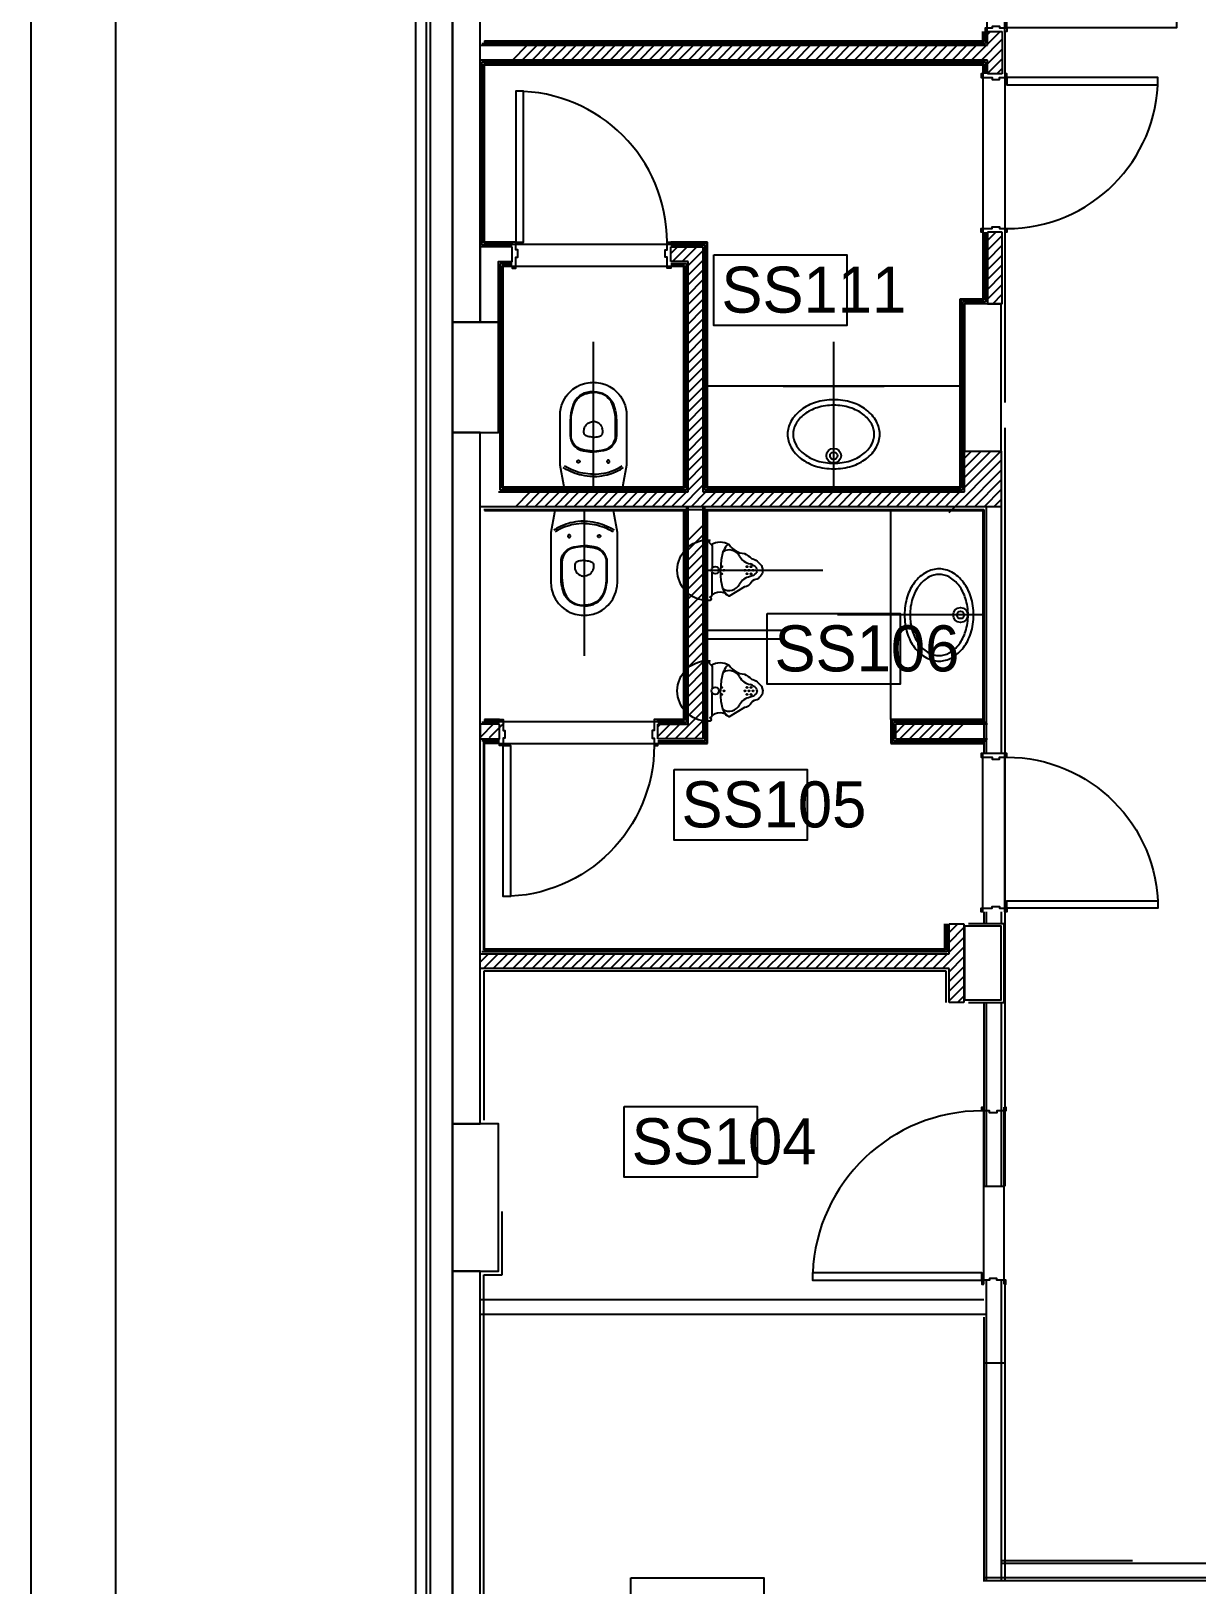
# Model space of a CAD drawing. Header units: millimetres. Extents: x 1473.7 to 1568.7, y 1808.4 to 1881.8.
# Drawn here: x 1477.13 to 1483.46, y 1850.36 to 1858.79 of the extents above; entities that cross this region are included whole.
import ezdxf

# ---------------------------------------------------------------- set-up
doc = ezdxf.new("R2010")
doc.units = ezdxf.units.MM
doc.layers.get('0').update_dxf_attribs({"linetype": 'CONTINUOUS'})
for name, color, linetype in [('0-COTAS AC', 3, 'CONTINUOUS'), ('10-CARP-HOJA-PUER', 4, 'CONTINUOUS'), ('10-CARP-INSE-BLOQ', 7, 'CONTINUOUS'), ('10-CARP-MARC', 2, 'CONTINUOUS'), ('10-CARP-SLIA', 14, 'CONTINUOUS'), ('AR - AZOTADO HIDROFUGO', 185, 'CONTINUOUS'), ('AR - HATCH LADRILLO HUECO', 8, 'CONTINUOUS'), ('AR - INST. SANITARIA', 2, 'CONTINUOUS'), ('AR - LADRILLO VISTO', 3, 'CONTINUOUS'), ('AR - MESADA', 9, 'CONTINUOUS'), ('AR - REVESTIMIENTO', 21, 'CONTINUOUS'), ('AR - REVOQUE', 8, 'CONTINUOUS'), ('AR - TABIQUE LADRILLO HUECO', 4, 'CONTINUOUS'), ('ES-COLUMNAS', 5, 'CONTINUOUS'), ('ES-TABIQUES', 5, 'CONTINUOUS'), ('MURO', 7, 'CONTINUOUS'), ('TEXTO', 7, 'CONTINUOUS')]:
    doc.layers.add(name, color=color, linetype=linetype)

# ---------------------------------------------------------------- blocks, each defined once
blk = doc.blocks.new('SAPLS513')
at = {"color": 30}
for p, q in [((-0.135, -0.025), (-0.01068, -0.025)), ((0.135, -0.025), (0.01068, -0.025))]:
    blk.add_line(p, q, dxfattribs=at)
blk.add_lwpolyline([(0, -0.3, -0.107013), (-0.025195, -0.292953, -0.081155), (-0.049365, -0.270044, 0.245336), (-0.064195, -0.238295, -0.277467), (-0.090383, -0.200136), (-0.14, -0.117609, 0.414214), (-0.14, -0.019), (-0.147, -0.012, -0.999999), (-0.164, -0.012), (-0.164, 0, -0.999999), (0.164, 0), (0.164, -0.012, 0.414214), (0.147, -0.012), (0.14, -0.019, -0.277467), (0.14, -0.117609, 0.245336), (0.090383, -0.200136, -0.081155), (0.064195, -0.238295, -0.107013), (0.049365, -0.270044), (0.025195, -0.292953), (0, -0.3)], format="xyb", close=True)
for points in [[(-0.14, -0.117609, -0.09017), (-0.133032, -0.102868, -0.04702), (-0.098995, -0.083927), (-0.057325, -0.073996), (0, -0.069976)], [(0.14, -0.117609, 0.09017), (0.133032, -0.102868, 0.04702), (0.098995, -0.083927), (0.057325, -0.073996), (0, -0.069976)], [(0, -0.268849, -0.088171), (-0.012666, -0.265306, -0.075175), (-0.024587, -0.253131, -0.075175), (-0.034793, -0.231942)], [(0, -0.268849, 0.088171), (0.012666, -0.265306, 0.075175), (0.024587, -0.253131, 0.075175), (0.034793, -0.231942)]]:
    blk.add_lwpolyline(points, format="xyb", dxfattribs=at)
for centre, radius in [((-0.019053, -0.078235), 0.003), ((0, -0.04191), 0.02), ((0.019053, -0.078235), 0.003), ((0, -0.089235), 0.003), ((-0.019053, -0.214136), 0.003), ((-0.019053, -0.236136), 0.003), ((0, -0.203136), 0.003), ((0, -0.225136), 0.003), ((0, -0.247136), 0.003), ((0.019053, -0.214136), 0.003), ((0.019053, -0.236136), 0.003)]:
    blk.add_circle(centre, radius, dxfattribs=at)
for centre, radius, start, end in [((-0.135, -0.02), 0.005, 180.000881, 270.000522), ((0.135, -0.02), 0.005, 269.999478, 359.999119), ((-0.046559, -0.117609), 0.063441, 148.560778, 242.030375), ((0.046559, -0.117609), 0.063441, 297.969625, 31.439222), ((-0.113833, -0.244296), 0.08, 8.883594, 62.030375), ((0.113833, -0.244296), 0.08, 117.969625, 171.116406)]:
    blk.add_arc(centre, radius, start, end, dxfattribs=at)
blk = doc.blocks.new('SAPLS501')
for p, q in [((-0.273848, 0), (0.273848, 0)), ((0.273848, -0.55), (-0.273848, -0.55))]:
    blk.add_line(p, q)
blk.add_lwpolyline([(0, -0.100567, 0.075373), (-0.098674, -0.115527, 0.085733), (-0.176953, -0.155485, 0.106084), (-0.232502, -0.219282, 0.12693), (-0.25025, -0.288067, 0.12693), (-0.232502, -0.356853, 0.106084), (-0.176953, -0.42065, 0.085733), (-0.098674, -0.460608, 0.075373), (0, -0.475567, 0.075373), (0.098674, -0.460608, 0.085733), (0.176953, -0.42065, 0.106084), (0.232502, -0.356853, 0.12693), (0.25025, -0.288067, 0.12693), (0.232502, -0.219282, 0.106084), (0.176953, -0.155485, 0.085733), (0.098674, -0.115527, 0.075373)], format="xyb", close=True)
at = {"color": 30}
blk.add_lwpolyline([(0, -0.130567, 0.075373), (-0.089782, -0.144179, 0.085733), (-0.158965, -0.179493, 0.106084), (-0.206247, -0.233796, 0.12693), (-0.22025, -0.288067, 0.12693), (-0.206247, -0.342338, 0.106084), (-0.158965, -0.396641, 0.085733), (-0.089782, -0.431956, 0.075373), (0, -0.445567, 0.075373), (0.089782, -0.431956, 0.085733), (0.158965, -0.396641, 0.106084), (0.206247, -0.342338, 0.12693), (0.22025, -0.288067, 0.12693), (0.206247, -0.233796, 0.106084), (0.158965, -0.179493, 0.085733), (0.089782, -0.144179, 0.075373)], format="xyb", close=True, dxfattribs=at)
for radius in [0.04, 0.02]:
    blk.add_circle((0, -0.171518), radius, dxfattribs=at)
blk = doc.blocks.new('RCPLS004')
for p, q in [((-0.110949, -0.080011), (-0.124182, -0.085575)), ((-0.097979, -0.075253), (-0.110949, -0.080011)), ((-0.085539, -0.071305), (-0.097979, -0.075253)), ((-0.083423, -0.083193), (-0.096744, -0.087525)), ((-0.074913, -0.068391), (-0.085539, -0.071305)), ((-0.06913, -0.079316), (-0.083423, -0.083193)), ((-0.062185, -0.065438), (-0.074913, -0.068391)), ((-0.056178, -0.076464), (-0.06913, -0.079316)), ((-0.046976, -0.062656), (-0.062185, -0.065438)), ((-0.043147, -0.07421), (-0.056178, -0.076464)), ((-0.033426, -0.060845), (-0.046976, -0.062656)), ((-0.029119, -0.072457), (-0.043147, -0.07421)), ((-0.018199, -0.059545), (-0.033426, -0.060845)), ((-0.015985, -0.071438), (-0.029119, -0.072457)), ((0, -0.059), (-0.018199, -0.059545)), ((0, -0.071), (-0.015985, -0.071438)), ((0, -0.059), (0.018199, -0.059545)), ((0, -0.071), (0.015985, -0.071438)), ((0.015985, -0.071438), (0.029119, -0.072457)), ((0.018199, -0.059545), (0.033426, -0.060845)), ((0.029119, -0.072457), (0.043147, -0.07421)), ((0.033426, -0.060845), (0.046976, -0.062656)), ((0.043147, -0.07421), (0.056178, -0.076464)), ((0.046976, -0.062656), (0.062185, -0.065438)), ((0.056178, -0.076464), (0.06913, -0.079316)), ((0.062185, -0.065438), (0.074913, -0.068391)), ((0.06913, -0.079316), (0.083423, -0.083193)), ((0.074913, -0.068391), (0.085539, -0.071305)), ((0.083423, -0.083193), (0.096744, -0.087525)), ((0.085539, -0.071305), (0.097979, -0.075253)), ((0.097979, -0.075253), (0.110949, -0.080011)), ((0.110949, -0.080011), (0.124182, -0.085575)), ((-0.158103, -0.103448), (-0.163602, -0.106888)), ((-0.147335, -0.097174), (-0.158103, -0.103448)), ((-0.151402, -0.113418), (-0.157098, -0.116972)), ((-0.142725, -0.108344), (-0.151402, -0.113418)), ((-0.135621, -0.090996), (-0.147335, -0.097174)), ((-0.131151, -0.102179), (-0.142725, -0.108344)), ((-0.124182, -0.085575), (-0.135621, -0.090996)), ((-0.120804, -0.097217), (-0.131151, -0.102179)), ((-0.108353, -0.091891), (-0.120804, -0.097217)), ((-0.096744, -0.087525), (-0.108353, -0.091891)), ((-0.088322, -0.138375), (-0.0885, -0.140043)), ((-0.0885, -0.140043), (-0.088342, -0.14153)), ((-0.088342, -0.14153), (-0.087821, -0.143117)), ((-0.087768, -0.136768), (-0.088322, -0.138375)), ((-0.087821, -0.143117), (-0.086955, -0.14456)), ((-0.086964, -0.135453), (-0.087768, -0.136768)), ((-0.085938, -0.134355), (-0.086964, -0.135453)), ((-0.086955, -0.14456), (-0.086041, -0.145553)), ((-0.086041, -0.145553), (-0.084883, -0.146416)), ((-0.08473, -0.133493), (-0.085938, -0.134355)), ((-0.084883, -0.146416), (-0.083523, -0.147063)), ((-0.083077, -0.132793), (-0.08473, -0.133493)), ((-0.083523, -0.147063), (-0.0821, -0.147419)), ((-0.081, -0.1325), (-0.083077, -0.132793)), ((-0.0821, -0.147419), (-0.080907, -0.147499)), ((-0.07927, -0.132702), (-0.081, -0.1325)), ((-0.080907, -0.147499), (-0.07949, -0.147346)), ((-0.07949, -0.147346), (-0.077884, -0.146822)), ((-0.077873, -0.133183), (-0.07927, -0.132702)), ((-0.077884, -0.146822), (-0.076531, -0.146023)), ((-0.076604, -0.133923), (-0.077873, -0.133183)), ((-0.075515, -0.134885), (-0.076604, -0.133923)), ((-0.076531, -0.146023), (-0.07548, -0.145077)), ((-0.074542, -0.136187), (-0.075515, -0.134885)), ((-0.07548, -0.145077), (-0.074435, -0.143627)), ((-0.073907, -0.137563), (-0.074542, -0.136187)), ((-0.074435, -0.143627), (-0.073831, -0.142203)), ((-0.073552, -0.139119), (-0.073907, -0.137563)), ((-0.073831, -0.142203), (-0.073523, -0.140584)), ((-0.073523, -0.140584), (-0.073552, -0.139119)), ((0.073523, -0.140584), (0.073552, -0.139119)), ((0.073831, -0.142203), (0.073523, -0.140584)), ((0.073552, -0.139119), (0.073907, -0.137563)), ((0.074435, -0.143627), (0.073831, -0.142203)), ((0.073907, -0.137563), (0.074542, -0.136187)), ((0.07548, -0.145077), (0.074435, -0.143627)), ((0.074542, -0.136187), (0.075515, -0.134885)), ((0.076531, -0.146023), (0.07548, -0.145077)), ((0.075515, -0.134885), (0.076604, -0.133923)), ((0.077884, -0.146822), (0.076531, -0.146023)), ((0.076604, -0.133923), (0.077873, -0.133183)), ((0.077873, -0.133183), (0.07927, -0.132702)), ((0.07949, -0.147346), (0.077884, -0.146822)), ((0.07927, -0.132702), (0.081, -0.1325)), ((0.080907, -0.147499), (0.07949, -0.147346)), ((0.0821, -0.147419), (0.080907, -0.147499)), ((0.081, -0.1325), (0.083077, -0.132793)), ((0.083523, -0.147063), (0.0821, -0.147419)), ((0.083077, -0.132793), (0.08473, -0.133493)), ((0.084883, -0.146416), (0.083523, -0.147063)), ((0.08473, -0.133493), (0.085938, -0.134355)), ((0.086041, -0.145553), (0.084883, -0.146416)), ((0.085938, -0.134355), (0.086964, -0.135453)), ((0.086955, -0.14456), (0.086041, -0.145553)), ((0.087821, -0.143117), (0.086955, -0.14456)), ((0.086964, -0.135453), (0.087768, -0.136768)), ((0.087768, -0.136768), (0.088322, -0.138375)), ((0.088342, -0.14153), (0.087821, -0.143117)), ((0.088322, -0.138375), (0.0885, -0.140043)), ((0.0885, -0.140043), (0.088342, -0.14153)), ((0.096744, -0.087525), (0.108353, -0.091891)), ((0.108353, -0.091891), (0.120804, -0.097217)), ((0.120804, -0.097217), (0.131151, -0.102179)), ((0.124182, -0.085575), (0.135621, -0.090996)), ((0.131151, -0.102179), (0.142725, -0.108344)), ((0.135621, -0.090996), (0.147335, -0.097174)), ((0.142725, -0.108344), (0.151402, -0.113418)), ((0.147335, -0.097174), (0.158103, -0.103448)), ((0.151402, -0.113418), (0.157098, -0.116972)), ((0.158103, -0.103448), (0.163602, -0.106888)), ((-0.12055, -0.253534), (-0.115124, -0.241421)), ((-0.11394, -0.25039), (-0.117825, -0.261603)), ((-0.115124, -0.241421), (-0.107735, -0.230113)), ((-0.108595, -0.240129), (-0.11394, -0.25039)), ((-0.1017, -0.230596), (-0.108595, -0.240129)), ((-0.107735, -0.230113), (-0.099559, -0.220986)), ((-0.09449, -0.223083), (-0.1017, -0.230596)), ((-0.099559, -0.220986), (-0.08942, -0.212606)), ((-0.086469, -0.216644), (-0.09449, -0.223083)), ((-0.08942, -0.212606), (-0.080024, -0.206865)), ((-0.073759, -0.209359), (-0.086469, -0.216644)), ((-0.080024, -0.206865), (-0.069327, -0.202155)), ((-0.060887, -0.204759), (-0.073759, -0.209359)), ((-0.069327, -0.202155), (-0.055138, -0.198213)), ((-0.046105, -0.201418), (-0.060887, -0.204759)), ((-0.055138, -0.198213), (-0.041617, -0.19552)), ((-0.031523, -0.199055), (-0.046105, -0.201418)), ((-0.041617, -0.19552), (-0.029962, -0.193818)), ((-0.016661, -0.197572), (-0.031523, -0.199055)), ((-0.029962, -0.193818), (-0.018882, -0.19272)), ((-0.018882, -0.19272), (-0.008623, -0.19215)), ((0, -0.197), (-0.016661, -0.197572)), ((-0.008623, -0.19215), (0, -0.192)), ((0.008623, -0.19215), (0, -0.192)), ((0, -0.197), (0.016661, -0.197572)), ((0.018882, -0.19272), (0.008623, -0.19215)), ((0.016661, -0.197572), (0.031523, -0.199055)), ((0.029962, -0.193818), (0.018882, -0.19272)), ((0.041617, -0.19552), (0.029962, -0.193818)), ((0.031523, -0.199055), (0.046105, -0.201418)), ((0.055138, -0.198213), (0.041617, -0.19552)), ((0.046105, -0.201418), (0.060887, -0.204759)), ((0.069327, -0.202155), (0.055138, -0.198213)), ((0.060887, -0.204759), (0.073759, -0.209359)), ((0.080024, -0.206865), (0.069327, -0.202155)), ((0.073759, -0.209359), (0.086469, -0.216644)), ((0.08942, -0.212606), (0.080024, -0.206865)), ((0.086469, -0.216644), (0.09449, -0.223083)), ((0.099559, -0.220986), (0.08942, -0.212606)), ((0.09449, -0.223083), (0.1017, -0.230596)), ((0.107735, -0.230113), (0.099559, -0.220986)), ((0.1017, -0.230596), (0.108595, -0.240129)), ((0.115124, -0.241421), (0.107735, -0.230113)), ((0.108595, -0.240129), (0.11394, -0.25039)), ((0.11394, -0.25039), (0.117825, -0.261603)), ((0.12055, -0.253534), (0.115124, -0.241421)), ((-0.1255, -0.282118), (-0.124222, -0.267431)), ((-0.1255, -0.363299), (-0.1255, -0.282118)), ((-0.124222, -0.267431), (-0.12055, -0.253534)), ((-0.119449, -0.269195), (-0.1205, -0.282118)), ((-0.1205, -0.282118), (-0.1205, -0.363299)), ((-0.117825, -0.261603), (-0.119449, -0.269195)), ((-0.050528, -0.293518), (-0.051, -0.297838)), ((-0.051, -0.297838), (-0.051, -0.307)), ((-0.051, -0.307), (-0.050533, -0.31307)), ((-0.050533, -0.31307), (-0.049658, -0.317777)), ((-0.048934, -0.288984), (-0.050528, -0.293518)), ((-0.049658, -0.317777), (-0.047921, -0.323587)), ((-0.046264, -0.284915), (-0.048934, -0.288984)), ((-0.047921, -0.323587), (-0.045265, -0.329615)), ((-0.043185, -0.281978), (-0.046264, -0.284915)), ((-0.045265, -0.329615), (-0.042318, -0.33457)), ((-0.0385, -0.279298), (-0.043185, -0.281978)), ((-0.042318, -0.33457), (-0.039057, -0.338892)), ((-0.030225, -0.276434), (-0.0385, -0.279298)), ((-0.02315, -0.274578), (-0.030225, -0.276434)), ((-0.015895, -0.273207), (-0.02315, -0.274578)), ((-0.008285, -0.272326), (-0.015895, -0.273207)), ((0, -0.272), (-0.008285, -0.272326)), ((0, -0.272), (0.008285, -0.272326)), ((0.008285, -0.272326), (0.015895, -0.273207)), ((0.015895, -0.273207), (0.02315, -0.274578)), ((0.02315, -0.274578), (0.030225, -0.276434)), ((0.030225, -0.276434), (0.0385, -0.279298)), ((0.0385, -0.279298), (0.043185, -0.281978)), ((0.042318, -0.33457), (0.039057, -0.338892)), ((0.045265, -0.329615), (0.042318, -0.33457)), ((0.043185, -0.281978), (0.046264, -0.284915)), ((0.047921, -0.323587), (0.045265, -0.329615)), ((0.046264, -0.284915), (0.048934, -0.288984)), ((0.049658, -0.317777), (0.047921, -0.323587)), ((0.048934, -0.288984), (0.050528, -0.293518)), ((0.050533, -0.31307), (0.049658, -0.317777)), ((0.050528, -0.293518), (0.051, -0.297838)), ((0.051, -0.307), (0.050533, -0.31307)), ((0.051, -0.297838), (0.051, -0.307)), ((0.117825, -0.261603), (0.119449, -0.269195)), ((0.119449, -0.269195), (0.1205, -0.282118)), ((0.1205, -0.282118), (0.1205, -0.363299)), ((0.124222, -0.267431), (0.12055, -0.253534)), ((0.1255, -0.282118), (0.124222, -0.267431)), ((0.1255, -0.363299), (0.1255, -0.282118)), ((-0.124835, -0.381151), (-0.1255, -0.363299)), ((-0.124215, -0.388104), (-0.124835, -0.381151)), ((-0.122191, -0.403013), (-0.124215, -0.388104)), ((-0.119164, -0.418081), (-0.122191, -0.403013)), ((-0.1205, -0.363299), (-0.119843, -0.380863)), ((-0.119843, -0.380863), (-0.118297, -0.3954)), ((-0.115468, -0.431962), (-0.119164, -0.418081)), ((-0.118297, -0.3954), (-0.115532, -0.411366)), ((-0.115532, -0.411366), (-0.112195, -0.425221)), ((-0.039057, -0.338892), (-0.036654, -0.341551)), ((-0.036654, -0.341551), (-0.033718, -0.344346)), ((-0.033718, -0.344346), (-0.029439, -0.347717)), ((-0.029439, -0.347717), (-0.024913, -0.350562)), ((-0.024913, -0.350562), (-0.020674, -0.352673)), ((-0.020674, -0.352673), (-0.015702, -0.354563)), ((-0.015702, -0.354563), (-0.010342, -0.355968)), ((-0.010342, -0.355968), (-0.004643, -0.356801)), ((-0.004643, -0.356801), (0, -0.357)), ((0.004643, -0.356801), (0, -0.357)), ((0.010342, -0.355968), (0.004643, -0.356801)), ((0.015702, -0.354563), (0.010342, -0.355968)), ((0.020674, -0.352673), (0.015702, -0.354563)), ((0.024913, -0.350562), (0.020674, -0.352673)), ((0.029439, -0.347717), (0.024913, -0.350562)), ((0.033718, -0.344346), (0.029439, -0.347717)), ((0.036654, -0.341551), (0.033718, -0.344346)), ((0.039057, -0.338892), (0.036654, -0.341551)), ((0.115532, -0.411366), (0.112195, -0.425221)), ((0.115468, -0.431962), (0.119164, -0.418081)), ((0.118297, -0.3954), (0.115532, -0.411366)), ((0.119843, -0.380863), (0.118297, -0.3954)), ((0.119164, -0.418081), (0.122191, -0.403013)), ((0.1205, -0.363299), (0.119843, -0.380863)), ((0.122191, -0.403013), (0.124215, -0.388104)), ((0.124215, -0.388104), (0.124835, -0.381151)), ((0.124835, -0.381151), (0.1255, -0.363299)), ((-0.109717, -0.448896), (-0.115468, -0.431962)), ((-0.112195, -0.425221), (-0.108054, -0.438762)), ((-0.103942, -0.462197), (-0.109717, -0.448896)), ((-0.108054, -0.438762), (-0.1029, -0.452531)), ((-0.096858, -0.473918), (-0.103942, -0.462197)), ((-0.1029, -0.452531), (-0.096561, -0.465194)), ((-0.086419, -0.486469), (-0.096858, -0.473918)), ((-0.096561, -0.465194), (-0.087423, -0.477956)), ((-0.087423, -0.477956), (-0.077, -0.48845)), ((-0.075842, -0.495831), (-0.086419, -0.486469)), ((-0.077, -0.48845), (-0.067071, -0.495927)), ((-0.062522, -0.504453), (-0.075842, -0.495831)), ((-0.067071, -0.495927), (-0.060147, -0.500053)), ((-0.050085, -0.510249), (-0.062522, -0.504453)), ((-0.060147, -0.500053), (-0.045385, -0.506719)), ((0.060147, -0.500053), (0.045385, -0.506719)), ((0.050085, -0.510249), (0.062522, -0.504453)), ((0.067071, -0.495927), (0.060147, -0.500053)), ((0.062522, -0.504453), (0.075842, -0.495831)), ((0.077, -0.48845), (0.067071, -0.495927)), ((0.075842, -0.495831), (0.086419, -0.486469)), ((0.087423, -0.477956), (0.077, -0.48845)), ((0.086419, -0.486469), (0.096858, -0.473918)), ((0.096561, -0.465194), (0.087423, -0.477956)), ((0.1029, -0.452531), (0.096561, -0.465194)), ((0.096858, -0.473918), (0.103942, -0.462197)), ((0.108054, -0.438762), (0.1029, -0.452531)), ((0.103942, -0.462197), (0.109717, -0.448896)), ((0.112195, -0.425221), (0.108054, -0.438762)), ((0.109717, -0.448896), (0.115468, -0.431962)), ((-0.058842, -0.560182), (-0.058842, -0.560182)), ((-0.035816, -0.515107), (-0.050085, -0.510249)), ((-0.045385, -0.506719), (-0.034871, -0.51018)), ((-0.018391, -0.518729), (-0.035816, -0.515107)), ((-0.034871, -0.51018), (-0.022731, -0.512975)), ((-0.022731, -0.512975), (-0.011894, -0.514449)), ((0, -0.52), (-0.018391, -0.518729)), ((-0.011894, -0.514449), (0, -0.515)), ((0.011894, -0.514449), (0, -0.515)), ((0, -0.52), (0.018391, -0.518729)), ((0.022731, -0.512975), (0.011894, -0.514449)), ((0.018391, -0.518729), (0.035816, -0.515107)), ((0.034871, -0.51018), (0.022731, -0.512975)), ((0.045385, -0.506719), (0.034871, -0.51018)), ((0.035816, -0.515107), (0.050085, -0.510249)), ((0.058842, -0.560182), (0.058842, -0.560182))]:
    blk.add_line(p, q)
blk.add_lwpolyline([(0, -0.57), (0.008155, -0.569822), (0.016533, -0.569254), (0.027671, -0.567887), (0.038261, -0.565927), (0.048229, -0.563472), (0.053812, -0.561831), (0.058842, -0.560182), (0.065687, -0.55767), (0.075105, -0.553685), (0.08821, -0.547039), (0.097356, -0.541561), (0.110592, -0.532228), (0.120379, -0.524077), (0.12978, -0.515037), (0.13826, -0.505631), (0.146854, -0.494549), (0.155437, -0.481366), (0.162033, -0.469149), (0.167223, -0.457567), (0.172335, -0.443303), (0.176515, -0.427357), (0.179278, -0.410624), (0.1805, -0.3905), (0.1805, -0.12), (0.160798, -0.012536), (0.159251, -0.004098), (0.158628, -0.002439), (0.158014, -0.001616), (0.157219, -0.000917), (0.156113, -0.000327), (0.154333, 0), (0, 0), (-0.154333, 0), (-0.156113, -0.000327), (-0.157219, -0.000917), (-0.158014, -0.001616), (-0.158628, -0.002439), (-0.159251, -0.004098), (-0.160798, -0.012536), (-0.1805, -0.12), (-0.1805, -0.3905), (-0.179278, -0.410624), (-0.176515, -0.427357), (-0.172335, -0.443303), (-0.167223, -0.457567), (-0.162033, -0.469149), (-0.155437, -0.481366), (-0.146854, -0.494549), (-0.13826, -0.505631), (-0.12978, -0.515037), (-0.120379, -0.524077), (-0.110592, -0.532228), (-0.097356, -0.541561), (-0.08821, -0.547039), (-0.075105, -0.553685), (-0.065687, -0.55767), (-0.058842, -0.560182), (-0.053812, -0.561831), (-0.048229, -0.563472), (-0.038261, -0.565927), (-0.027671, -0.567887), (-0.016533, -0.569254), (-0.008155, -0.569822)], close=True)
blk = doc.blocks.new('Puerta 86')
at = {"layer": '10-CARP-HOJA-PUER'}
blk.add_lwpolyline([(0.02, 0.13), (0.06, 0.13), (0.06, 0.95), (0.02, 0.95), (0.02, 0.13)], dxfattribs=at)
at = {"layer": '10-CARP-MARC'}
for points in [[(0, 0), (0, -0.01), (0.02, -0.01), (0.02, 0.05), (0.03, 0.05), (0.03, 0.09), (0.02, 0.09), (0.02, 0.13), (0, 0.13), (0, 0.12)], [(0.86, 0), (0.86, -0.01), (0.84, -0.01), (0.84, 0.05), (0.83, 0.05), (0.83, 0.09), (0.84, 0.09), (0.84, 0.13), (0.86, 0.13), (0.86, 0.12)]]:
    blk.add_lwpolyline(points, dxfattribs=at)
at = {"layer": '10-CARP-SLIA'}
for p, q in [((0, 0.12), (0.86, 0.12)), ((0, 0), (0.86, 0))]:
    blk.add_line(p, q, dxfattribs=at)
blk.add_arc((0.02, 0.13), 0.82, 0, 90, dxfattribs=at)
blk = doc.blocks.new('Puerta 96.4')
at = {"layer": '10-CARP-HOJA-PUER'}
blk.add_lwpolyline([(0.02, 0.12), (0.06, 0.12), (0.06, 1.04), (0.02, 1.04), (0.02, 0.12)], dxfattribs=at)
at = {"layer": '10-CARP-MARC'}
for points in [[(0, 0), (0, -0.01), (0.02, -0.01), (0.02, 0.04), (0.03, 0.04), (0.03, 0.08), (0.02, 0.08), (0.02, 0.12), (0, 0.12), (0, 0.11)], [(0.96, 0), (0.96, -0.01), (0.94, -0.01), (0.94, 0.04), (0.93, 0.04), (0.93, 0.08), (0.94, 0.08), (0.94, 0.12), (0.96, 0.12), (0.96, 0.11)]]:
    blk.add_lwpolyline(points, dxfattribs=at)
at = {"layer": '10-CARP-SLIA'}
for p, q in [((0, 0.11), (0.96, 0.11)), ((0, 0), (0.96, 0))]:
    blk.add_line(p, q, dxfattribs=at)
blk.add_arc((0.019952, 0.119981), 0.920048, 0.00121, 87.505209, dxfattribs=at)
blk = doc.blocks.new('PUERTA 0.90')
at = {"layer": '10-CARP-HOJA-PUER'}
blk.add_lwpolyline([(0.02, 0.11), (0.06, 0.11), (0.06, 1.05932), (0.02, 1.05932), (0.02, 0.11)], dxfattribs=at)
at = {"layer": '10-CARP-MARC'}
for points in [[(0, 0), (0, -0.01), (0.02, -0.01), (0.02, 0.03), (0.03, 0.03), (0.03, 0.07), (0.02, 0.07), (0.02, 0.11), (0, 0.11), (0, 0.1)], [(0.99, 0), (0.99, -0.01), (0.97, -0.01), (0.97, 0.03), (0.96, 0.03), (0.96, 0.07), (0.97, 0.07), (0.97, 0.11), (0.99, 0.11), (0.99, 0.1)]]:
    blk.add_lwpolyline(points, dxfattribs=at)
at = {"layer": '10-CARP-SLIA'}
for p, q in [((0, 0.1), (0.99, 0.1)), ((0, 0), (0.99, 0))]:
    blk.add_line(p, q, dxfattribs=at)
blk.add_arc((0.02, 0.11), 0.94932, 359.396443, 87.585102, dxfattribs=at)

msp = doc.modelspace()

# ---------------------------------------------------------------- linework, layer by layer
for p, q in [((1481.801559, 1855.347423), (1481.801559, 1855.89512)), ((1482.421559, 1854.869107), (1482.301559, 1854.869107)), ((1482.421559, 1854.869107), (1482.301559, 1854.869107))]:
    msp.add_line(p, q)
msp.add_lwpolyline([(1482.250991, 1855.621271, 0.075373), (1482.236031, 1855.719946, 0.085733), (1482.196074, 1855.798225, 0.106084), (1482.132277, 1855.853774, 0.12693), (1482.063491, 1855.871521, 0.12693), (1481.994705, 1855.853774, 0.106084), (1481.930909, 1855.798225, 0.085733), (1481.890951, 1855.719946, 0.075373), (1481.875991, 1855.621271, 0.075373), (1481.890951, 1855.522597, 0.085733), (1481.930909, 1855.444318, 0.106084), (1481.994705, 1855.388769, 0.12693), (1482.063491, 1855.371021, 0.12693), (1482.132277, 1855.388769, 0.106084), (1482.196074, 1855.444318, 0.085733), (1482.236031, 1855.522597, 0.075373)], format="xyb", close=True)
at = {"color": 30}
msp.add_lwpolyline([(1482.220991, 1855.621271, 0.075373), (1482.207379, 1855.711054, 0.085733), (1482.172065, 1855.780236, 0.106084), (1482.117762, 1855.827519, 0.12693), (1482.063491, 1855.841521, 0.12693), (1482.00922, 1855.827519, 0.106084), (1481.954917, 1855.780236, 0.085733), (1481.919603, 1855.711054, 0.075373), (1481.905991, 1855.621271, 0.075373), (1481.919603, 1855.531489, 0.085733), (1481.954917, 1855.462306, 0.106084), (1482.00922, 1855.415024, 0.12693), (1482.063491, 1855.401021, 0.12693), (1482.117762, 1855.415024, 0.106084), (1482.172065, 1855.462306, 0.085733), (1482.207379, 1855.531489, 0.075373)], format="xyb", close=True, dxfattribs=at)
for radius in [0.04, 0.02]:
    msp.add_circle((1482.180041, 1855.621271), radius, dxfattribs=at)
at = {"layer": '0-COTAS AC', "color": 4}
for points in [[(1480.186559, 1856.314133), (1480.186559, 1857.104156)], [(1481.491559, 1856.314133), (1481.491559, 1857.104156)], [(1480.136559, 1856.189133), (1480.136559, 1855.39911)], [(1480.806559, 1855.864133), (1481.4321, 1855.864133)], [(1482.301559, 1855.621271), (1481.511536, 1855.621271)]]:
    msp.add_lwpolyline(points, dxfattribs=at)
at = {"layer": 'AR - AZOTADO HIDROFUGO'}
for p, q in [((1482.316559, 1858.723436), (1482.316559, 1858.788436)), ((1479.581559, 1858.723436), (1482.316559, 1858.723436)), ((1479.581559, 1857.629133), (1479.581559, 1858.623436)), ((1479.581559, 1858.623436), (1482.316559, 1858.623436)), ((1482.316559, 1858.623436), (1482.316559, 1858.558436)), ((1482.316559, 1857.698436), (1482.316559, 1857.321075)), ((1479.746559, 1857.629133), (1479.581559, 1857.629133)), ((1480.791559, 1857.629133), (1480.606559, 1857.629133)), ((1480.791559, 1856.299133), (1480.791559, 1857.629133)), ((1479.681559, 1856.299133), (1479.681559, 1857.529133)), ((1479.681559, 1857.529133), (1479.746559, 1857.529133)), ((1480.606559, 1857.529133), (1480.691559, 1857.529133)), ((1480.691559, 1857.529133), (1480.691559, 1856.299133)), ((1482.316559, 1857.321075), (1482.191559, 1857.321075)), ((1482.191559, 1857.321075), (1482.191559, 1856.299133)), ((1480.691559, 1856.299133), (1479.681559, 1856.299133)), ((1482.191559, 1856.299133), (1480.791559, 1856.299133)), ((1480.691559, 1856.204133), (1480.691559, 1855.03841)), ((1480.791559, 1854.93841), (1480.791559, 1856.204133)), ((1479.676559, 1855.03841), (1479.581559, 1855.03841)), ((1480.691559, 1855.03841), (1480.536559, 1855.03841)), ((1482.316559, 1855.03841), (1481.816559, 1855.03841)), ((1481.816559, 1855.03841), (1481.816559, 1854.93841)), ((1479.676559, 1854.93841), (1479.581559, 1854.93841)), ((1480.536559, 1854.93841), (1480.791559, 1854.93841)), ((1481.816559, 1854.93841), (1482.316559, 1854.93841)), ((1482.10801, 1853.944892), (1482.10801, 1853.792058)), ((1482.10801, 1853.792058), (1479.581559, 1853.792058))]:
    msp.add_line(p, q, dxfattribs=at)
at = {"layer": 'AR - HATCH LADRILLO HUECO'}
for p, q in [((1482.326559, 1858.772532), (1482.342463, 1858.788436)), ((1482.326559, 1858.719499), (1482.395496, 1858.788436)), ((1479.747944, 1858.633436), (1479.827944, 1858.713436)), ((1479.800977, 1858.633436), (1479.880977, 1858.713436)), ((1479.85401, 1858.633436), (1479.93401, 1858.713436)), ((1479.907043, 1858.633436), (1479.987043, 1858.713436)), ((1479.960076, 1858.633436), (1480.040076, 1858.713436)), ((1480.013109, 1858.633436), (1480.093109, 1858.713436)), ((1480.066142, 1858.633436), (1480.146142, 1858.713436)), ((1480.119175, 1858.633436), (1480.199175, 1858.713436)), ((1480.172208, 1858.633436), (1480.252208, 1858.713436)), ((1480.225241, 1858.633436), (1480.305241, 1858.713436)), ((1480.278274, 1858.633436), (1480.358274, 1858.713436)), ((1480.331307, 1858.633436), (1480.411307, 1858.713436)), ((1480.38434, 1858.633436), (1480.46434, 1858.713436)), ((1480.437373, 1858.633436), (1480.517373, 1858.713436)), ((1480.490406, 1858.633436), (1480.570406, 1858.713436)), ((1480.543439, 1858.633436), (1480.623439, 1858.713436)), ((1480.596472, 1858.633436), (1480.676472, 1858.713436)), ((1480.649505, 1858.633436), (1480.729505, 1858.713436)), ((1480.702538, 1858.633436), (1480.782538, 1858.713436)), ((1480.755572, 1858.633436), (1480.835572, 1858.713436)), ((1480.808605, 1858.633436), (1480.888605, 1858.713436)), ((1480.861638, 1858.633436), (1480.941638, 1858.713436)), ((1480.914671, 1858.633436), (1480.994671, 1858.713436)), ((1480.967704, 1858.633436), (1481.047704, 1858.713436)), ((1481.020737, 1858.633436), (1481.100737, 1858.713436)), ((1481.07377, 1858.633436), (1481.15377, 1858.713436)), ((1481.126803, 1858.633436), (1481.206803, 1858.713436)), ((1481.179836, 1858.633436), (1481.259836, 1858.713436)), ((1481.232869, 1858.633436), (1481.312869, 1858.713436)), ((1481.285902, 1858.633436), (1481.365902, 1858.713436)), ((1481.338935, 1858.633436), (1481.418935, 1858.713436)), ((1481.391968, 1858.633436), (1481.471968, 1858.713436)), ((1481.445001, 1858.633436), (1481.525001, 1858.713436)), ((1481.498034, 1858.633436), (1481.578034, 1858.713436)), ((1481.551067, 1858.633436), (1481.631067, 1858.713436)), ((1481.6041, 1858.633436), (1481.6841, 1858.713436)), ((1481.657133, 1858.633436), (1481.737133, 1858.713436)), ((1481.710166, 1858.633436), (1481.790166, 1858.713436)), ((1481.763199, 1858.633436), (1481.843199, 1858.713436)), ((1481.816232, 1858.633436), (1481.896232, 1858.713436)), ((1481.869265, 1858.633436), (1481.949265, 1858.713436)), ((1481.922298, 1858.633436), (1482.002298, 1858.713436)), ((1481.975331, 1858.633436), (1482.055331, 1858.713436)), ((1482.028364, 1858.633436), (1482.108364, 1858.713436)), ((1482.081397, 1858.633436), (1482.161397, 1858.713436)), ((1482.13443, 1858.633436), (1482.21443, 1858.713436)), ((1482.187463, 1858.633436), (1482.267463, 1858.713436)), ((1482.240496, 1858.633436), (1482.320496, 1858.713436)), ((1482.293529, 1858.633436), (1482.406559, 1858.746466)), ((1482.326559, 1858.613433), (1482.406559, 1858.693433)), ((1482.326559, 1858.5604), (1482.406559, 1858.6404)), ((1482.377628, 1858.558436), (1482.406559, 1858.587367)), ((1482.326559, 1857.653838), (1482.371156, 1857.698436)), ((1482.326559, 1857.600805), (1482.406559, 1857.680805)), ((1480.606559, 1857.582862), (1480.64283, 1857.619133)), ((1480.615863, 1857.539133), (1480.695863, 1857.619133)), ((1480.668896, 1857.539133), (1480.748896, 1857.619133)), ((1480.701559, 1857.518763), (1480.781559, 1857.598763)), ((1482.326559, 1857.547772), (1482.406559, 1857.627772)), ((1480.701559, 1857.46573), (1480.781559, 1857.54573)), ((1482.326559, 1857.494739), (1482.406559, 1857.574739)), ((1482.326559, 1857.441706), (1482.406559, 1857.521706)), ((1480.701559, 1857.412697), (1480.781559, 1857.492697)), ((1480.701559, 1857.359664), (1480.781559, 1857.439664)), ((1482.326559, 1857.388673), (1482.406559, 1857.468673)), ((1482.326559, 1857.33564), (1482.406559, 1857.41564)), ((1480.701559, 1857.306631), (1480.781559, 1857.386631)), ((1480.701559, 1857.253598), (1480.781559, 1857.333598)), ((1482.355027, 1857.311075), (1482.406559, 1857.362607)), ((1480.701559, 1857.200565), (1480.781559, 1857.280565)), ((1480.701559, 1857.147532), (1480.781559, 1857.227532)), ((1480.701559, 1857.094499), (1480.781559, 1857.174499)), ((1480.701559, 1857.041466), (1480.781559, 1857.121466)), ((1480.701559, 1856.988433), (1480.781559, 1857.068433)), ((1480.701559, 1856.9354), (1480.781559, 1857.0154)), ((1480.701559, 1856.882367), (1480.781559, 1856.962367)), ((1480.701559, 1856.829334), (1480.781559, 1856.909334)), ((1480.701559, 1856.776301), (1480.781559, 1856.856301)), ((1480.701559, 1856.723268), (1480.781559, 1856.803268)), ((1480.701559, 1856.670235), (1480.781559, 1856.750235)), ((1480.701559, 1856.617201), (1480.781559, 1856.697201)), ((1480.701559, 1856.564168), (1480.781559, 1856.644168)), ((1480.701559, 1856.511135), (1480.781559, 1856.591135)), ((1480.701559, 1856.458102), (1480.781559, 1856.538102)), ((1482.201559, 1856.473178), (1482.239456, 1856.511075)), ((1482.201559, 1856.420145), (1482.292489, 1856.511075)), ((1482.201559, 1856.367112), (1482.345522, 1856.511075)), ((1482.201559, 1856.314079), (1482.398555, 1856.511075)), ((1480.701559, 1856.405069), (1480.781559, 1856.485069)), ((1480.701559, 1856.352036), (1480.781559, 1856.432036)), ((1482.11801, 1856.177498), (1482.401559, 1856.461046)), ((1482.202679, 1856.209133), (1482.401559, 1856.408013)), ((1480.664721, 1856.209133), (1480.781559, 1856.32597)), ((1480.701559, 1856.299003), (1480.781559, 1856.379003)), ((1482.255712, 1856.209133), (1482.401559, 1856.35498)), ((1479.76316, 1856.209133), (1479.84316, 1856.289133)), ((1479.816193, 1856.209133), (1479.896193, 1856.289133)), ((1479.869226, 1856.209133), (1479.949226, 1856.289133)), ((1479.922259, 1856.209133), (1480.002259, 1856.289133)), ((1479.975292, 1856.209133), (1480.055292, 1856.289133)), ((1480.028325, 1856.209133), (1480.108325, 1856.289133)), ((1480.081358, 1856.209133), (1480.161358, 1856.289133)), ((1480.134391, 1856.209133), (1480.214391, 1856.289133)), ((1480.187424, 1856.209133), (1480.267424, 1856.289133)), ((1480.240457, 1856.209133), (1480.320457, 1856.289133)), ((1480.29349, 1856.209133), (1480.37349, 1856.289133)), ((1480.346523, 1856.209133), (1480.426523, 1856.289133)), ((1480.399556, 1856.209133), (1480.479556, 1856.289133)), ((1480.452589, 1856.209133), (1480.532589, 1856.289133)), ((1480.505622, 1856.209133), (1480.585622, 1856.289133)), ((1480.558655, 1856.209133), (1480.638655, 1856.289133)), ((1480.611688, 1856.209133), (1480.691688, 1856.289133)), ((1480.717754, 1856.209133), (1480.797754, 1856.289133)), ((1480.770787, 1856.209133), (1480.850787, 1856.289133)), ((1480.82382, 1856.209133), (1480.90382, 1856.289133)), ((1480.876853, 1856.209133), (1480.956853, 1856.289133)), ((1480.929886, 1856.209133), (1481.009886, 1856.289133)), ((1480.982919, 1856.209133), (1481.062919, 1856.289133)), ((1481.035952, 1856.209133), (1481.115952, 1856.289133)), ((1481.088985, 1856.209133), (1481.168985, 1856.289133)), ((1481.142018, 1856.209133), (1481.222018, 1856.289133)), ((1481.195051, 1856.209133), (1481.275051, 1856.289133)), ((1481.248084, 1856.209133), (1481.328084, 1856.289133)), ((1481.301117, 1856.209133), (1481.381117, 1856.289133)), ((1481.35415, 1856.209133), (1481.43415, 1856.289133)), ((1481.407183, 1856.209133), (1481.487183, 1856.289133)), ((1481.460216, 1856.209133), (1481.540216, 1856.289133)), ((1481.513249, 1856.209133), (1481.593249, 1856.289133)), ((1481.566282, 1856.209133), (1481.646282, 1856.289133)), ((1481.619315, 1856.209133), (1481.699315, 1856.289133)), ((1481.672348, 1856.209133), (1481.752348, 1856.289133)), ((1481.725381, 1856.209133), (1481.805381, 1856.289133)), ((1481.778415, 1856.209133), (1481.858415, 1856.289133)), ((1481.831448, 1856.209133), (1481.911448, 1856.289133)), ((1481.884481, 1856.209133), (1481.964481, 1856.289133)), ((1481.937514, 1856.209133), (1482.017514, 1856.289133)), ((1481.990547, 1856.209133), (1482.070547, 1856.289133)), ((1482.04358, 1856.209133), (1482.12358, 1856.289133)), ((1482.096613, 1856.209133), (1482.176613, 1856.289133)), ((1482.308745, 1856.209133), (1482.401559, 1856.301947)), ((1482.361778, 1856.209133), (1482.401559, 1856.248914)), ((1480.701559, 1856.027481), (1480.781559, 1856.107481)), ((1480.701559, 1855.974448), (1480.781559, 1856.054448)), ((1480.701559, 1855.921415), (1480.781559, 1856.001415)), ((1480.701559, 1855.868382), (1480.781559, 1855.948382)), ((1480.701559, 1855.815349), (1480.781559, 1855.895349)), ((1480.701559, 1855.762316), (1480.781559, 1855.842316)), ((1480.701559, 1855.709283), (1480.781559, 1855.789283)), ((1480.701559, 1855.65625), (1480.781559, 1855.73625)), ((1480.701559, 1855.603217), (1480.781559, 1855.683217)), ((1480.701559, 1855.550184), (1480.781559, 1855.630184)), ((1480.701559, 1855.497151), (1480.781559, 1855.577151)), ((1480.701559, 1855.444117), (1480.781559, 1855.524117)), ((1480.701559, 1855.391084), (1480.781559, 1855.471084)), ((1480.701559, 1855.338051), (1480.781559, 1855.418051)), ((1480.701559, 1855.285018), (1480.781559, 1855.365018)), ((1480.701559, 1855.231985), (1480.781559, 1855.311985)), ((1480.701559, 1855.178952), (1480.781559, 1855.258952)), ((1480.701559, 1855.125919), (1480.781559, 1855.205919)), ((1480.701559, 1855.072886), (1480.781559, 1855.152886)), ((1480.630115, 1854.94841), (1480.781559, 1855.099853)), ((1479.571559, 1854.956871), (1479.650275, 1855.035588)), ((1479.623308, 1854.955588), (1479.703308, 1855.035588)), ((1480.536559, 1855.013952), (1480.551016, 1855.02841)), ((1480.536559, 1854.960919), (1480.604049, 1855.02841)), ((1480.577082, 1854.94841), (1480.657082, 1855.02841)), ((1480.683148, 1854.94841), (1480.781559, 1855.04682)), ((1480.736181, 1854.94841), (1480.781559, 1854.993787)), ((1481.826559, 1854.978127), (1481.876841, 1855.02841)), ((1481.849874, 1854.94841), (1481.929874, 1855.02841)), ((1481.902907, 1854.94841), (1481.982907, 1855.02841)), ((1481.95594, 1854.94841), (1482.03594, 1855.02841)), ((1482.008973, 1854.94841), (1482.088973, 1855.02841)), ((1482.062006, 1854.94841), (1482.142006, 1855.02841)), ((1482.115039, 1854.94841), (1482.195039, 1855.02841)), ((1482.11801, 1853.897079), (1482.165824, 1853.944892)), ((1482.11801, 1853.844046), (1482.19801, 1853.924046)), ((1482.11801, 1853.791013), (1482.19801, 1853.871013)), ((1482.082089, 1853.702058), (1482.19801, 1853.81798)), ((1479.571559, 1853.737112), (1479.616504, 1853.782058)), ((1479.589537, 1853.702058), (1479.669537, 1853.782058)), ((1479.64257, 1853.702058), (1479.72257, 1853.782058)), ((1479.695603, 1853.702058), (1479.775603, 1853.782058)), ((1479.748637, 1853.702058), (1479.828637, 1853.782058)), ((1479.80167, 1853.702058), (1479.88167, 1853.782058)), ((1479.854703, 1853.702058), (1479.934703, 1853.782058)), ((1479.907736, 1853.702058), (1479.987736, 1853.782058)), ((1479.960769, 1853.702058), (1480.040769, 1853.782058)), ((1480.013802, 1853.702058), (1480.093802, 1853.782058)), ((1480.066835, 1853.702058), (1480.146835, 1853.782058)), ((1480.119868, 1853.702058), (1480.199868, 1853.782058)), ((1480.172901, 1853.702058), (1480.252901, 1853.782058)), ((1480.225934, 1853.702058), (1480.305934, 1853.782058)), ((1480.278967, 1853.702058), (1480.358967, 1853.782058)), ((1480.332, 1853.702058), (1480.412, 1853.782058)), ((1480.385033, 1853.702058), (1480.465033, 1853.782058)), ((1480.438066, 1853.702058), (1480.518066, 1853.782058)), ((1480.491099, 1853.702058), (1480.571099, 1853.782058)), ((1480.544132, 1853.702058), (1480.624132, 1853.782058)), ((1480.597165, 1853.702058), (1480.677165, 1853.782058)), ((1480.650198, 1853.702058), (1480.730198, 1853.782058)), ((1480.703231, 1853.702058), (1480.783231, 1853.782058)), ((1480.756264, 1853.702058), (1480.836264, 1853.782058)), ((1480.809297, 1853.702058), (1480.889297, 1853.782058)), ((1480.86233, 1853.702058), (1480.94233, 1853.782058)), ((1480.915363, 1853.702058), (1480.995363, 1853.782058)), ((1480.968396, 1853.702058), (1481.048396, 1853.782058)), ((1481.021429, 1853.702058), (1481.101429, 1853.782058)), ((1481.074462, 1853.702058), (1481.154462, 1853.782058)), ((1481.127495, 1853.702058), (1481.207495, 1853.782058)), ((1481.180528, 1853.702058), (1481.260528, 1853.782058)), ((1481.233561, 1853.702058), (1481.313561, 1853.782058)), ((1481.286594, 1853.702058), (1481.366594, 1853.782058)), ((1481.339627, 1853.702058), (1481.419627, 1853.782058)), ((1481.39266, 1853.702058), (1481.47266, 1853.782058)), ((1481.445693, 1853.702058), (1481.525693, 1853.782058)), ((1481.498726, 1853.702058), (1481.578726, 1853.782058)), ((1481.551759, 1853.702058), (1481.631759, 1853.782058)), ((1481.604792, 1853.702058), (1481.684792, 1853.782058)), ((1481.657825, 1853.702058), (1481.737825, 1853.782058)), ((1481.710858, 1853.702058), (1481.790858, 1853.782058)), ((1481.763891, 1853.702058), (1481.843891, 1853.782058)), ((1481.816924, 1853.702058), (1481.896924, 1853.782058)), ((1481.869957, 1853.702058), (1481.949957, 1853.782058)), ((1481.92299, 1853.702058), (1482.00299, 1853.782058)), ((1481.976023, 1853.702058), (1482.056023, 1853.782058)), ((1482.029056, 1853.702058), (1482.109056, 1853.782058)), ((1482.11801, 1853.684947), (1482.19801, 1853.764947)), ((1482.11801, 1853.631914), (1482.19801, 1853.711914)), ((1482.11801, 1853.578881), (1482.19801, 1853.658881)), ((1482.11801, 1853.525848), (1482.19801, 1853.605848)), ((1482.163028, 1853.517832), (1482.19801, 1853.552815))]:
    msp.add_line(p, q, dxfattribs=at)
at = {"layer": 'AR - LADRILLO VISTO'}
for points in [[(1479.221559, 1847.583528), (1479.281559, 1847.583528), (1479.281559, 1878.763528), (1479.221559, 1878.763528)], [(1479.301559, 1847.583528), (1479.421559, 1847.583528), (1479.421559, 1878.763528), (1479.301559, 1878.763528)]]:
    msp.add_lwpolyline(points, close=True, dxfattribs=at)
at = {"layer": 'AR - MESADA'}
for points in [[(1482.176559, 1856.864133), (1480.806559, 1856.864133)], [(1481.801559, 1855.05341), (1481.801559, 1856.189133)]]:
    msp.add_lwpolyline(points, dxfattribs=at)
at = {"layer": 'AR - REVESTIMIENTO'}
for p, q in [((1482.301559, 1858.738436), (1482.301559, 1858.788436)), ((1479.596559, 1858.738436), (1482.301559, 1858.738436)), ((1479.596559, 1857.644133), (1479.596559, 1858.608436)), ((1479.596559, 1858.608436), (1482.301559, 1858.608436)), ((1482.301559, 1858.608436), (1482.301559, 1858.558436)), ((1482.301559, 1857.698436), (1482.301559, 1857.336075)), ((1479.746559, 1857.644133), (1479.596559, 1857.644133)), ((1480.806559, 1857.644133), (1480.606559, 1857.644133)), ((1480.806559, 1856.314133), (1480.806559, 1857.644133)), ((1479.696559, 1856.314133), (1479.696559, 1857.514133)), ((1479.696559, 1857.514133), (1479.746559, 1857.514133)), ((1480.606559, 1857.514133), (1480.676559, 1857.514133)), ((1480.676559, 1857.514133), (1480.676559, 1856.314133)), ((1482.301559, 1857.336075), (1482.176559, 1857.336075)), ((1482.176559, 1857.336075), (1482.176559, 1856.314133)), ((1480.676559, 1856.314133), (1479.696559, 1856.314133)), ((1482.176559, 1856.314133), (1480.806559, 1856.314133)), ((1479.596559, 1856.189133), (1480.676559, 1856.189133)), ((1480.676559, 1856.189133), (1480.676559, 1855.05341)), ((1480.806559, 1854.92341), (1480.806559, 1856.189133)), ((1480.806559, 1856.189133), (1482.126559, 1856.189133)), ((1482.126559, 1856.189133), (1482.126559, 1856.189133)), ((1482.126559, 1856.189133), (1482.301559, 1856.189133)), ((1482.301559, 1856.189133), (1482.301559, 1855.05341)), ((1479.676559, 1855.05341), (1479.596559, 1855.05341)), ((1480.676559, 1855.05341), (1480.536559, 1855.05341)), ((1482.301559, 1855.05341), (1481.801559, 1855.05341)), ((1481.801559, 1855.05341), (1481.801559, 1854.92341)), ((1479.596559, 1853.807058), (1479.596559, 1854.930588)), ((1479.676559, 1854.92341), (1479.596559, 1854.92341)), ((1480.536559, 1854.92341), (1480.806559, 1854.92341)), ((1481.801559, 1854.92341), (1482.301559, 1854.92341)), ((1482.09301, 1853.944892), (1482.09301, 1853.807058)), ((1482.09301, 1853.807058), (1479.596559, 1853.807058))]:
    msp.add_line(p, q, dxfattribs=at)
at = {"layer": 'AR - REVOQUE'}
for p, q in [((1482.306559, 1858.733436), (1482.306559, 1858.788436)), ((1482.421559, 1858.788436), (1482.421559, 1858.558436)), ((1479.591559, 1858.733436), (1482.306559, 1858.733436)), ((1479.591559, 1857.639133), (1479.591559, 1858.613436)), ((1479.591559, 1858.613436), (1482.306559, 1858.613436)), ((1482.306559, 1858.613436), (1482.306559, 1858.558436)), ((1482.306559, 1857.698436), (1482.306559, 1857.331075)), ((1482.421559, 1857.698436), (1482.421559, 1856.774482)), ((1479.746559, 1857.639133), (1479.591559, 1857.639133)), ((1480.801559, 1857.639133), (1480.606559, 1857.639133)), ((1480.801559, 1856.309133), (1480.801559, 1857.639133)), ((1479.691559, 1856.309133), (1479.691559, 1857.519133)), ((1479.691559, 1857.519133), (1479.746559, 1857.519133)), ((1480.606559, 1857.519133), (1480.681559, 1857.519133)), ((1480.681559, 1857.519133), (1480.681559, 1856.309133)), ((1482.306559, 1857.331075), (1482.181559, 1857.331075)), ((1482.181559, 1857.331075), (1482.181559, 1856.309133)), ((1482.421558, 1856.636214), (1482.421559, 1856.194133)), ((1480.681559, 1856.309133), (1479.691559, 1856.309133)), ((1482.181559, 1856.309133), (1480.801559, 1856.309133)), ((1479.591559, 1856.194133), (1480.681559, 1856.194133)), ((1479.591559, 1856.194133), (1482.306559, 1856.194133)), ((1480.681559, 1856.194133), (1480.681559, 1855.04841)), ((1480.801559, 1854.92841), (1480.801559, 1856.194133)), ((1480.801559, 1856.194133), (1482.131559, 1856.194133)), ((1482.131559, 1856.194133), (1482.131559, 1856.194133)), ((1482.131559, 1856.194133), (1482.306559, 1856.194133)), ((1482.306559, 1856.194133), (1482.306559, 1855.04841)), ((1482.306559, 1856.194133), (1482.306559, 1854.869107)), ((1482.421559, 1856.194133), (1482.421559, 1852.52139)), ((1479.676559, 1855.04841), (1479.591559, 1855.04841)), ((1480.681559, 1855.04841), (1480.536559, 1855.04841)), ((1482.306559, 1855.04841), (1481.806559, 1855.04841)), ((1481.806559, 1855.04841), (1481.806559, 1854.92841)), ((1479.591559, 1853.802058), (1479.591559, 1854.935588)), ((1479.676559, 1854.92841), (1479.591559, 1854.92841)), ((1480.536559, 1854.92841), (1480.801559, 1854.92841)), ((1481.806559, 1854.92841), (1482.306559, 1854.92841)), ((1482.306559, 1854.009107), (1482.306559, 1853.944892)), ((1482.09801, 1853.944892), (1482.09801, 1853.802058)), ((1482.09801, 1853.802058), (1479.591559, 1853.802058)), ((1482.10301, 1853.687058), (1479.591559, 1853.687058)), ((1479.591559, 1853.687058), (1479.591559, 1852.878528)), ((1482.10301, 1853.517832), (1482.10301, 1853.687058)), ((1482.306559, 1853.517832), (1482.306559, 1852.52139)), ((1482.306559, 1852.52139), (1482.421559, 1852.52139)), ((1479.691559, 1852.038528), (1479.691559, 1852.383528)), ((1479.591559, 1849.243528), (1479.591559, 1852.038528)), ((1479.591559, 1852.038528), (1479.691559, 1852.038528)), ((1482.421559, 1851.989548), (1482.421559, 1850.379264)), ((1482.306559, 1851.80981), (1482.306559, 1850.379264)), ((1482.306559, 1851.56139), (1482.421559, 1851.56139)), ((1482.401559, 1850.489264), (1483.114512, 1850.489264)), ((1482.303276, 1850.379264), (1483.114512, 1850.379264)), ((1482.321559, 1850.379264), (1484.601413, 1850.379264))]:
    msp.add_line(p, q, dxfattribs=at)
msp.add_lwpolyline([(1482.22301, 1853.517832), (1482.416558, 1853.517832), (1482.416558, 1853.517832), (1482.416558, 1853.944892), (1482.416558, 1853.944892), (1482.22301, 1853.944892)], dxfattribs=at)
at = {"layer": 'AR - TABIQUE LADRILLO HUECO'}
for p, q in [((1482.326559, 1858.713436), (1482.326559, 1858.788436)), ((1482.326559, 1858.788436), (1482.406559, 1858.788436)), ((1482.406559, 1858.788436), (1482.406559, 1858.558436)), ((1479.571559, 1858.713436), (1482.326559, 1858.713436)), ((1482.326559, 1858.633436), (1479.571559, 1858.633436)), ((1482.326559, 1858.558436), (1482.326559, 1858.633436)), ((1482.406559, 1858.558436), (1482.326559, 1858.558436)), ((1482.406559, 1857.698436), (1482.326559, 1857.698436)), ((1482.326559, 1857.698436), (1482.326559, 1857.311075)), ((1482.406559, 1857.311075), (1482.406559, 1857.698436)), ((1480.606559, 1857.539133), (1480.606559, 1857.619133)), ((1480.606559, 1857.619133), (1480.781559, 1857.619133)), ((1480.781559, 1857.619133), (1480.781559, 1856.289133)), ((1480.701559, 1857.539133), (1480.606559, 1857.539133)), ((1480.701559, 1856.289133), (1480.701559, 1857.539133)), ((1482.326559, 1857.311075), (1482.406559, 1857.311075)), ((1482.201559, 1856.289133), (1482.201559, 1856.511075)), ((1482.201559, 1856.511075), (1482.401559, 1856.511075)), ((1482.401559, 1856.511075), (1482.401559, 1856.209133)), ((1479.671559, 1856.289133), (1480.701559, 1856.289133)), ((1480.781559, 1856.289133), (1482.201559, 1856.289133)), ((1482.19801, 1856.209133), (1479.571559, 1856.209133)), ((1480.701559, 1855.02841), (1480.701559, 1856.214133)), ((1480.781559, 1856.214133), (1480.781559, 1854.94841)), ((1482.401559, 1856.209133), (1482.19801, 1856.209133)), ((1482.321559, 1854.869107), (1482.321559, 1856.209133)), ((1482.401559, 1856.209133), (1482.401559, 1854.869107)), ((1480.536559, 1854.94841), (1480.536559, 1855.02841)), ((1480.536559, 1855.02841), (1480.701559, 1855.02841)), ((1482.326559, 1855.02841), (1481.826559, 1855.02841)), ((1481.826559, 1855.02841), (1481.826559, 1854.94841)), ((1480.781559, 1854.94841), (1480.536559, 1854.94841)), ((1481.826559, 1854.94841), (1482.326559, 1854.94841)), ((1482.321559, 1853.944892), (1482.321559, 1854.009107)), ((1482.401559, 1854.009107), (1482.401559, 1853.944892)), ((1482.11801, 1853.782058), (1482.11801, 1853.944892)), ((1482.11801, 1853.944892), (1482.19801, 1853.944892)), ((1482.19801, 1853.944892), (1482.19801, 1853.517832)), ((1479.571559, 1853.782058), (1482.11801, 1853.782058)), ((1482.11801, 1853.702058), (1479.571559, 1853.702058)), ((1482.11801, 1853.517832), (1482.11801, 1853.702058)), ((1482.19801, 1853.517832), (1482.11801, 1853.517832)), ((1482.321559, 1852.52139), (1482.321559, 1853.517832)), ((1482.401559, 1853.517832), (1482.401559, 1852.52139)), ((1482.321559, 1850.379264), (1482.321559, 1852.009548)), ((1482.401559, 1852.009548), (1482.401559, 1850.379264)), ((1479.571559, 1851.90481), (1482.306559, 1851.90481)), ((1482.321559, 1851.82481), (1479.571559, 1851.82481)), ((1482.401559, 1850.474264), (1483.114512, 1850.474264)), ((1482.421559, 1850.474264), (1484.601413, 1850.474264)), ((1484.601413, 1850.394264), (1482.303276, 1850.394264))]:
    msp.add_line(p, q, dxfattribs=at)
for points in [[(1479.746559, 1857.619133), (1479.571559, 1857.619133), (1479.571559, 1857.211075), (1479.671559, 1857.211075), (1479.671559, 1857.539133), (1479.746559, 1857.539133), (1479.746559, 1857.619133)], [(1479.676559, 1855.02841), (1479.571559, 1855.02841), (1479.571559, 1854.94841), (1479.571559, 1854.94841), (1479.571559, 1854.94841), (1479.676559, 1854.94841), (1479.676559, 1855.02841)]]:
    msp.add_lwpolyline(points, dxfattribs=at)
msp.add_lwpolyline([(1481.206559, 1855.489133), (1480.806559, 1855.489133), (1480.806559, 1855.539133), (1481.206559, 1855.539133)], close=True, dxfattribs=at)
at = {"layer": 'ES-COLUMNAS'}
for points in [[(1482.201559, 1856.511075), (1482.401559, 1856.511075), (1482.401559, 1857.311075), (1482.201559, 1857.311075)], [(1482.201559, 1856.511075), (1482.401559, 1856.511075), (1482.401559, 1857.311075), (1482.201559, 1857.311075)], [(1479.421559, 1856.611075), (1479.671559, 1856.611075), (1479.671559, 1857.211075), (1479.421559, 1857.211075)], [(1482.201558, 1853.531362), (1482.401558, 1853.531362), (1482.401558, 1853.931362), (1482.201558, 1853.931362)], [(1479.421559, 1852.058528), (1479.671559, 1852.058528), (1479.671559, 1852.858528), (1479.421559, 1852.858528)]]:
    msp.add_lwpolyline(points, close=True, dxfattribs=at)
at = {"layer": 'ES-TABIQUES'}
for points in [[(1479.421559, 1857.211075), (1479.571559, 1857.211075), (1479.571559, 1860.998462), (1479.421559, 1860.998462)], [(1479.421559, 1852.858528), (1479.571559, 1852.858528), (1479.571559, 1856.611075), (1479.421559, 1856.611075)], [(1479.421559, 1848.413528), (1479.571559, 1848.413528), (1479.571559, 1852.058528), (1479.421559, 1852.058528)]]:
    msp.add_lwpolyline(points, close=True, dxfattribs=at)
at = {"layer": 'MURO'}
for p, q in [((1477.133929, 1808.357745), (1477.133929, 1881.752855)), ((1477.593929, 1808.357745), (1477.593929, 1881.292855))]:
    msp.add_line(p, q, dxfattribs=at)
at = {"layer": 'TEXTO'}
for points in [[(1480.841368, 1857.576747), (1481.563516, 1857.576747), (1481.563516, 1857.192339), (1480.841368, 1857.192339)], [(1481.129763, 1855.629378), (1481.851911, 1855.629378), (1481.851911, 1855.244971), (1481.129763, 1855.244971)], [(1480.62476, 1854.782539), (1481.346908, 1854.782539), (1481.346908, 1854.398131), (1480.62476, 1854.398131)], [(1480.354173, 1852.953938), (1481.07632, 1852.953938), (1481.07632, 1852.569531), (1480.354173, 1852.569531)], [(1480.390678, 1850.393681), (1481.112825, 1850.393681), (1481.112825, 1850.009273), (1480.390678, 1850.009273)]]:
    msp.add_lwpolyline(points, close=True, dxfattribs=at)

# ---------------------------------------------------------------- block references
at = {"layer": '0-COTAS AC', "rotation": 270}
msp.add_blockref('Puerta 86', (1482.301559, 1858.558436), dxfattribs=at)
at = {"layer": '0-COTAS AC'}
msp.add_blockref('Puerta 86', (1479.746559, 1857.514133), dxfattribs=at)
at = {"layer": '0-COTAS AC', "xscale": -1}
for p, rotation in [((1479.676559, 1855.04341), 180), ((1482.301559, 1854.009107), 270)]:
    msp.add_blockref('Puerta 86', p, dxfattribs=dict(at, rotation=rotation))
at = {"layer": '10-CARP-INSE-BLOQ', "xscale": -0.969697, "yscale": 0.969697, "rotation": 270}
msp.add_blockref('PUERTA 0.90', (1482.324589, 1858.788436), dxfattribs=at)
at = {"layer": 'AR - INST. SANITARIA', "xscale": -1, "rotation": 180}
msp.add_blockref('RCPLS004', (1480.186559, 1856.314133), dxfattribs=at)
at = {"layer": 'AR - INST. SANITARIA'}
for name, p, rotation in [('SAPLS501', (1481.491559, 1856.314133), 180), ('SAPLS513', (1480.806559, 1855.864133), 90), ('SAPLS513', (1480.806559, 1855.209069), 90)]:
    msp.add_blockref(name, p, dxfattribs=dict(at, rotation=rotation))
msp.add_blockref('RCPLS004', (1480.136559, 1856.189133), dxfattribs=at)
at = {"layer": 'AR - REVOQUE', "rotation": 90}
msp.add_blockref('Puerta 96.4', (1482.416559, 1851.989548), dxfattribs=at)

# ---------------------------------------------------------------- texts
at = {"layer": 'TEXTO'}
for s, p in [('SS111', (1480.881783, 1857.262221)), ('SS106', (1481.170178, 1855.314853)), ('SS105', (1480.665175, 1854.468013)), ('SS104', (1480.394587, 1852.639413))]:
    msp.add_text(s, height=0.25, dxfattribs=at).set_placement(p)

doc.saveas('drawing.dxf')
